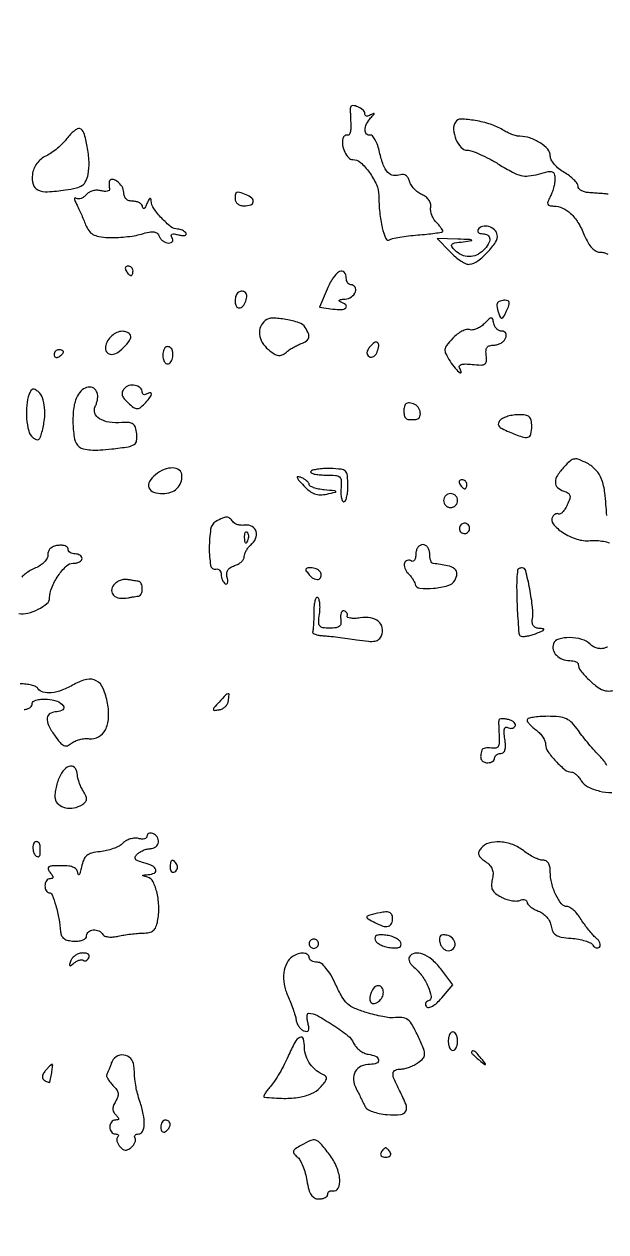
# Model space of a CAD drawing. Extents: x 0 to 5034, y 0 to 2560.
# Drawn here: x 866.5 to 992, y -0.1 to 260.2 of the extents above; entities that cross this region are included whole.
import ezdxf

# ---------------------------------------------------------------- set-up
doc = ezdxf.new("R2010")
doc.units = 0

msp = doc.modelspace()

# ---------------------------------------------------------------- linework, layer by layer
for points in [[(512, 263.248959, 0.000377), (537.766971, 263.219699, 0.000035), (601.115625, 263.199988, 0.000045), (676.65134, 263.188681, 0.000036), (758.5, 263.189695, -0.00005), (959.629134, 263.186606, -0.002021)], [(773.440625, 305.899877, -0.000016), (797.567791, 306.07423, -0.001513)], [(992.5, 223.529475, 0.002632), (991.572497, 223.611453, 0.001411), (990.426562, 223.703403, 0.001405), (989.25688, 223.790634, 0.002198), (988.25, 223.858431, -0.053039), (987.388805, 224.005211, -0.069573), (986.65908, 224.325602, -0.086161), (986.166187, 224.761874, -0.168906), (985.993677, 225.25, 0.159521), (985.795958, 225.843782, 0.038869), (985.109819, 226.633213, 0.035939), (984.140106, 227.459551, 0.029148), (982.993677, 228.20349, -0.043028), (981.839924, 228.998483, -0.046612), (980.872638, 229.960179, -0.051714), (980.211708, 230.943454, -0.122728), (980, 231.792975, 0.186001), (979.460926, 233.191959, 0.066722), (977.801766, 234.595002, 0.061582), (975.606693, 235.643728, 0.080849), (973.417764, 236, -0.065276), (972.693528, 236.094955, -0.024464), (971.716169, 236.407654, -0.023741), (970.672025, 236.856569, -0.026561), (969.714817, 237.387759, 0.062453), (967.131382, 238.588218, 0.036426), (963.806468, 239.392819, 0.031761), (960.726477, 239.705294, 0.269995), (959.547386, 239.076672, 0.159278), (959.14954, 237.434379, 0.079801), (959.657546, 235.335734, 0.083842), (960.758248, 233.595796, 0.212999), (962.093385, 233, -0.088361), (963.119069, 232.817313, -0.016895), (964.879099, 232.101415, -0.017534), (966.900506, 231.112052, -0.015343), (968.941484, 229.940987, 0.014192), (971.846193, 228.265433, 0.063883), (973.672133, 227.563005, 0.087175), (975.329128, 227.453919, 0.040329), (977.456507, 227.86038, -0.012042), (979.547855, 228.383971, -0.125159), (980.426963, 228.359536, -0.265278), (980.863037, 227.91463, -0.064279), (981, 226.853651, -0.041219), (980.925669, 225.953518, -0.023364), (980.695915, 224.883462, -0.023196), (980.36143, 223.819546, -0.035116), (979.964816, 222.934259, 0.026649), (979.484494, 221.908969, 0.189537), (979.479005, 221.370575, 0.255067), (979.833413, 221.067868, 0.047431), (980.714816, 220.968197, -0.101056), (982.6446, 220.538198, -0.084048), (984.39671, 219.369194, -0.067445), (985.964221, 217.430937, -0.03741), (987.345566, 214.715371, 0.029071), (988.166424, 213.032868, 0.064608), (989.017675, 211.892087, 0.088364), (989.934923, 211.231108, 0.11251), (990.948973, 211, -0.066794), (991.732997, 210.894794, -0.083765), (992.397511, 210.586876, -0.099445)], [(992.17928, 154.25, 0.016148), (991.777489, 159.134611, 0.06105), (991.060663, 162.111315, 0.096725), (989.854001, 164.074535, 0.08762), (987.959163, 165.521118, 0.022431), (986.203514, 166.33139, 0.133318), (985.210104, 166.453663, 0.143243), (984.327495, 166.051914, 0.027273), (983.042436, 164.815174, 0.04211), (981.56264, 162.931353, 0.139118), (981.092889, 161.440407, 0.214335), (981.559399, 160.316756, 0.112386), (982.890512, 159.53475, -0.052241), (983.850175, 159.115689, -0.203525), (984.235411, 158.612208, -0.149271), (984.202404, 157.875879, -0.024951), (983.656901, 156.552725, -0.029379), (983.175618, 155.671066, -0.048195), (982.65816, 154.997029, -0.064362), (982.18221, 154.603249, -0.286534), (981.835487, 154.601675, 0.140281), (981.522551, 154.689912, 0.099921), (981.163796, 154.616032, 0.08515), (980.8135, 154.390432, 0.0689), (980.528051, 154.045388, 0.320851), (980.63529, 152.456139, 0.077976), (982.717344, 150.60471, 0.065282), (985.730673, 149.183084, 0.099421), (988.596684, 148.860023, -0.034243), (990.045998, 148.885364, -0.032998), (991.503591, 148.71412, -0.03479), (992.764698, 148.388786, -0.092942)], [(865.381437, 133.159914, 0.109635), (867.28879, 133.218644, 0.055063), (869.556369, 134.070083, 0.056103), (871.430406, 135.301373, 0.22294), (872, 136.515342, -0.101495), (872.451252, 138.715463, -0.047808), (873.848684, 141.272598, -0.04705), (875.590661, 143.384457, -0.199343), (877.073242, 144, 0.049928), (877.810541, 144.073807, 0.069912), (878.434015, 144.29375, 0.090063), (878.853512, 144.618235, 0.185271), (879, 145, 0.148195), (878.884432, 145.381354, 0.098894), (878.559375, 145.70625, 0.082425), (878.073457, 145.925306, 0.064853), (877.5, 146, -0.069588), (876.926707, 146.080177, -0.085587), (876.440625, 146.314181, -0.100052), (876.115627, 146.66169, -0.139009), (876, 147.069551, 0.216651), (875.825887, 147.452517, 0.09928), (875.339062, 147.730911, 0.07086), (874.611565, 147.863348, 0.045), (873.75, 147.819067, 0.060257), (872.830962, 147.57295, 0.093613), (872.141496, 147.13228, 0.110486), (871.734565, 146.531467, 0.113188), (871.62715, 145.81995, -0.138199), (871.476676, 145.074103, -0.070655), (870.921417, 144.287734, -0.059537), (870.047333, 143.557496, -0.046119), (868.949005, 142.978877, 0.033927), (867.833818, 142.425627, 0.033768), (866.801858, 141.725872, 0.035767), (865.988852, 140.991124, 0.099831)], [(992.368285, 125.927482, 0.029062), (991.692984, 125.712428, -0.094638), (990.959354, 125.580677, -0.062883), (990.110047, 125.697436, -0.060438), (989.279574, 126.031982, -0.070546), (988.600367, 126.54249, 0.128975), (986.810292, 127.588596, 0.06567), (984.212239, 127.957843, 0.069713), (981.815507, 127.646513, 0.23837), (980.685134, 126.621855, 0.16024), (980.62357, 125.356876, 0.125975), (981.309196, 124.15879, 0.107465), (982.600506, 123.301127, 0.093312), (984.2, 123, -0.03968), (984.891603, 122.945027, -0.057486), (985.481023, 122.779687, -0.074087), (985.888996, 122.53722, -0.213751), (986.033269, 122.25, 0.156181), (986.548085, 120.857786, 0.033913), (988.282027, 118.927431, 0.03545), (990.308441, 117.219641, 0.110232), (991.937054, 116.512122, 0.190502), (994.58349, 117.010771, 0.186785)], [(866.5, 112.475736, 0.054884), (867.248607, 112.615319, 0.081448), (867.846189, 112.908816, 0.108327), (868.203807, 113.303704, 0.181953), (868.27426, 113.739912, -0.281661), (868.434301, 114.17936, -0.098136), (869.058224, 114.501646, -0.057701), (870.108679, 114.677508, -0.025409), (871.519776, 114.677221, -0.072855), (873.610246, 114.261154, -0.145497), (874.959446, 113.275609, -0.419527), (874.835517, 112.417953, -0.159544), (873.559017, 112, 0.131532), (872.145096, 111.6215, 0.240512), (871.511061, 110.644434, 0.138985), (871.786968, 109.062226, 0.042508), (873.034368, 106.951734, 0.017623), (874.268285, 105.342065, 0.110141), (875.081642, 104.708026, 0.202503), (875.836417, 104.675449, 0.084263), (876.736628, 105.196384, -0.069543), (877.493809, 105.664648, -0.041276), (878.498622, 106.011626, -0.040482), (879.579563, 106.196143, -0.054667), (880.570357, 106.175258, 0.1625), (882.563293, 106.56243, 0.146092), (884.026901, 108.082127, 0.1058), (884.717053, 110.618678, 0.060143), (884.508633, 113.805676, 0.052256), (883.548853, 117.023574, 0.167478), (882.083677, 118.673517, 0.18921), (880.042001, 118.958668, 0.069241), (877.279055, 117.875902, -0.035941), (874.669624, 116.647734, -0.06407), (872.368277, 116.084336, -0.089889), (870.587317, 116.204145, -0.195109), (869.5, 117, 0.154739), (869.050794, 117.386245, 0.037412), (868.111475, 117.70625, 0.034862), (866.927023, 117.926511, 0.028549), (865.640983, 118, -0.030315)], [(992.213907, 100.405689, 0.04329), (991.563476, 101.410031, 0.031053), (990.677918, 102.412991, -0.014102), (989.589383, 103.564725, -0.007719), (988.317952, 105.033352, -0.007688), (987.071705, 106.565868, -0.012148), (986.055987, 107.921373, 0.035426), (984.698566, 109.567405, 0.094104), (983.46563, 110.452679, 0.084278), (981.912153, 110.877443, 0.024692), (979.431906, 111, 0.016537), (977.732971, 110.943795, 0.026983), (976.301872, 110.771098, 0.02553), (975.230612, 110.525805, 0.335459), (975, 110.220759, 0.154133), (975.123457, 109.829785, 0.030366), (975.5875, 109.246974, 0.029587), (976.234302, 108.609039, 0.023709), (977, 108, -0.047475), (977.765157, 107.329715, -0.043924), (978.4125, 106.51048, -0.046841), (978.856634, 105.672411, -0.098745), (979, 104.953555, 0.154325), (979.476703, 103.445861, 0.035016), (981.18943, 101.338557, 0.034436), (983.167036, 99.498161, 0.171819), (984.573904, 99, -0.140247), (985.017093, 98.873194, -0.042002), (985.585541, 98.448803, -0.038463), (986.172632, 97.841704, -0.03339), (986.690748, 97.123583, 0.138247), (988.125534, 95.819281, 0.055827), (990.632129, 94.900023, 0.055881), (993.269027, 94.559785, 0.143536)]]:
    msp.add_lwpolyline(points, format="xyb")
for points in [[(936.894037, 242.218615, 0.03697), (936.862682, 241.786849, 0.005233), (936.873269, 240.895634, 0.00594), (936.909427, 239.839506, 0.005026), (936.972135, 238.723968, -0.027667), (936.983512, 237.678857, -0.051971), (936.858873, 236.844479, -0.082621), (936.630406, 236.32873, -0.339923), (936.328097, 236.223968, 0.119911), (935.993994, 236.251785, 0.110678), (935.673329, 236.125165, 0.101056), (935.415641, 235.860921, 0.084631), (935.261959, 235.5, 0.099321), (935.211682, 234.092245, 0.069839), (935.684038, 232.574632, 0.076853), (936.481775, 231.394965, 0.208649), (937.387052, 231, -0.186358), (939.0647, 230.352216, -0.05168), (940.981539, 228.212665, -0.05153), (942.507518, 225.573949, -0.104713), (943.011006, 223.242394, 0.024401), (943.205981, 219.553491, 0.033273), (943.763033, 216.271323, 0.038052), (944.512061, 213.938681, 0.463956), (945.296109, 213.683005, -0.085198), (945.97291, 213.956149, -0.010862), (947.519824, 214.256668, -0.012463), (949.387947, 214.529905, -0.010079), (951.404559, 214.732552, 0.005243), (953.369143, 214.9108, 0.007922), (955.075055, 215.110986, 0.00374), (956.512406, 215.313743, 0.16081), (956.783689, 215.450355, 0.325059), (956.816879, 215.660254, 0.030245), (956.534717, 216.139391, 0.02982), (956.088147, 216.724015, 0.018368), (955.498629, 217.358513, -0.057193), (954.909926, 218.099854, -0.047116), (954.458853, 219.004109, -0.048997), (954.202895, 219.926671, -0.085376), (954.20101, 220.718496, 0.108694), (954.163286, 221.494436, 0.085147), (953.807165, 222.260802, 0.075857), (953.168414, 222.937838, 0.061569), (952.311551, 223.451561, -0.056673), (951.437077, 223.964309, -0.044387), (950.618528, 224.700186, -0.045689), (949.972859, 225.534697, -0.07801), (949.621207, 226.340506, 0.066231), (949.320873, 227.075224, 0.105948), (948.869877, 227.577735, 0.127173), (948.31657, 227.795708, 0.122786), (947.718971, 227.722401, -0.131681), (946.200357, 227.563046, -0.166295), (944.959624, 228.219872, -0.102387), (943.971814, 229.830018, -0.032754), (943.189833, 232.541961, 0.027765), (942.773904, 234.040369, 0.043555), (942.237264, 235.263889, 0.053912), (941.668126, 236.081485, 0.273219), (941.162235, 236.25, -0.258238), (940.371666, 236.488983, -0.20155), (940.038258, 237.338409, -0.109054), (940.362727, 238.658662, -0.072611), (941.25, 239.946704, 0.004358), (941.924927, 240.686678, 0.184745), (942, 240.882924, 0.561535), (941.904697, 240.941025, 0.009535), (941.25, 240.587687, -0.058188), (940.771098, 240.386496, -0.119573), (940.367188, 240.36893, -0.181074), (940.103527, 240.531606, -0.16644), (940, 240.833994, 0.219835), (939.63123, 241.632203, 0.07159), (938.505226, 242.341746, 0.09036), (937.382123, 242.61554, 0.388808)], [(875.741345, 235.516504, -0.037594), (874.87455, 234.496628, -0.023168), (873.716093, 233.428441, -0.02318), (872.465462, 232.473354, -0.038033), (871.31647, 231.800418, 0.055045), (870.151003, 231.063594, 0.064381), (869.242033, 230.123306, 0.06586), (868.61733, 229.002146, 0.061795), (868.288589, 227.732635, 0.102017), (868.440886, 225.660895, 0.218204), (869.45943, 224.467186, 0.121508), (871.577983, 224.053352, 0.024987), (875.396051, 224.432141, 0.02018), (877.79014, 224.890596, 0.092904), (879.077058, 225.457341, 0.133475), (879.829413, 226.34101, 0.060715), (880.308684, 227.793843, 0.060505), (880.517908, 230.523382, 0.034966), (880.14193, 233.799449, 0.030131), (879.414985, 236.714225, 0.24897), (878.474296, 237.641321, 0.194923), (877.982539, 237.594505, 0.045262), (877.269595, 237.137132, 0.040161), (876.48609, 236.420086, 0.030033)], [(884.881579, 226.218615, 0.031488), (884.847535, 225.880563, 0.016022), (884.845241, 225.453249, 0.015852), (884.8711, 225.010771, 0.022839), (884.924169, 224.622231, -0.269929), (884.819819, 224.332664, -0.1278), (884.448672, 224.156389, -0.07374), (883.837129, 224.130706, -0.037652), (883.079357, 224.268997, 0.071186), (882.226682, 224.366319, 0.05955), (881.324911, 224.232383, 0.061572), (880.512221, 223.898898, 0.091678), (879.923461, 223.407776, -0.059272), (879.412134, 222.92211, -0.070672), (878.829069, 222.603466, -0.083128), (878.266556, 222.493436, -0.146246), (877.812869, 222.615654, 0.135801), (877.498662, 222.707239, 0.419554), (877.357517, 222.56738, 0.101698), (877.450078, 222.12712, 0.017593), (877.818574, 221.354643, -0.010424), (878.259449, 220.463539, -0.004921), (878.792966, 219.296388, -0.004874), (879.327737, 218.06316, -0.006856), (879.778827, 216.952209, 0.059495), (880.469349, 215.660225, 0.111394), (881.340743, 214.865787, 0.088105), (882.613682, 214.413202, 0.027476), (884.636429, 214.187932, 0.024086), (886.356268, 214.174497, 0.015743), (888.335157, 214.316893, 0.015844), (890.259659, 214.578297, 0.029026), (891.802404, 214.930947, -0.019091), (893.506486, 215.356253, -0.083111), (894.542445, 215.398301, -0.151196), (895.208049, 215.096746, -0.120295), (895.659393, 214.445224, 0.079843), (895.979955, 213.892748, 0.065473), (896.477602, 213.424534, 0.066614), (897.069465, 213.107971, 0.089768), (897.666006, 213, 0.07797), (898.191972, 213.08252, 0.174952), (898.50738, 213.326124, 0.189742), (898.579728, 213.698841, 0.092833), (898.402645, 214.157524, -0.103561), (898.232161, 214.628675, -0.34291), (898.385523, 214.896596, -0.139079), (898.88764, 214.954002, -0.023311), (899.845008, 214.750782, 0.031261), (900.636899, 214.595795, 0.085703), (901.204304, 214.618626, 0.221554), (901.45187, 214.805762, 0.266299), (901.442363, 215.093259, 0.086006), (901.134755, 215.440349, 0.053394), (900.674499, 215.733645, 0.051654), (900.141382, 215.932762, 0.063645), (899.615297, 216, -0.170024), (898.174403, 216.50456, -0.03601), (896.189385, 218.337707, -0.03695), (894.4732, 220.463011, -0.140032), (893.929715, 222.064451, 0.07962), (893.837801, 222.500327, 0.46764), (893.64494, 222.566217, 0.136549), (893.365781, 222.268796, 0.019117), (893, 221.5, -0.022562), (892.662813, 220.803702, -0.099298), (892.372382, 220.454688, -0.410092), (892.178769, 220.474023, -0.160542), (892.070285, 220.75, 0.152978), (891.890841, 221.227064, 0.091309), (891.433146, 221.632812, 0.075778), (890.770013, 221.906893, 0.060238), (890, 222, -0.071879), (889.14451, 222.123622, -0.118272), (888.514129, 222.486626, -0.122815), (888.132149, 223.084583, -0.081193), (888, 223.893011, 0.146187), (887.622048, 225.158084, 0.087567), (886.538091, 226.309283, 0.148819), (885.470177, 226.69344, 0.381354)], [(912, 222.5, 0.130775), (912.153209, 221.924246, 0.10214), (912.583333, 221.4375, 0.08892), (913.230589, 221.111864, 0.072314), (914, 221, 0.07973), (915.375605, 221.220756, 0.276633), (915.941099, 221.874973, 0.272501), (915.634558, 222.691681, 0.07847), (914.418213, 223.393011, 0.013436), (912.951151, 223.9112, 0.168163), (912.370956, 223.899279, 0.274596), (912.075161, 223.534289, 0.036287)], [(964.444954, 215.910933, 0.158234), (964.360563, 215.565646, 0.191241), (964.505305, 215.267587, 0.126796), (964.88443, 215.066068, 0.059147), (965.440983, 215, -0.142445), (966.49784, 214.692676, -0.246921), (966.941474, 213.919049, -0.150174), (966.630791, 212.758695, -0.056476), (965.571429, 211.428571, -0.088747), (964.115223, 210.414337, -0.108563), (962.497919, 210.06106, -0.108408), (960.879716, 210.418157, -0.088286), (959.421061, 211.436081, -0.047668), (958.759719, 212.237163, -0.35802), (958.802063, 212.692472, -0.156391), (959.400003, 213.003912, -0.011642), (961.24249, 213.276044, 0.003939), (963.031387, 213.512163, 0.743198), (963.050224, 213.633982, 0.101295), (962.625616, 213.739714, 0.001523), (960.062909, 213.839963), (955.625818, 214), (958.402613, 211.10165, 0.026301), (959.567601, 210.007125, 0.031879), (960.771682, 209.114565, 0.033486), (961.854101, 208.51306, 0.147555), (962.568197, 208.40713, 0.124691), (964.367987, 209.155013, 0.04281), (966.49161, 211.045934, 0.041488), (968.215933, 213.201069, 0.186519), (968.566626, 214.74701, 0.17366), (967.987139, 215.834436, 0.116033), (966.74134, 216.525175, 0.122847), (965.373173, 216.567267, 0.203623)], [(888.5, 207, 0.029505), (888.768994, 206.617226, 0.035638), (889.066025, 206.29375, 0.038439), (889.34829, 206.065539, 0.151918), (889.559017, 206, 0.210953), (889.727648, 206.07446, 0.081139), (889.870461, 206.29375, 0.061769), (889.967655, 206.617151, 0.042167), (890, 207, 0.105053), (889.918938, 207.381556, 0.099167), (889.688914, 207.70625, 0.09642), (889.345238, 207.923877, 0.093332), (888.940983, 208, 0.108972), (888.586039, 207.921712, 0.182303), (888.3746, 207.70625, 0.161196), (888.343488, 207.3821, 0.082592)], [(931.865494, 203.086378), (930.230988, 199.193097), (933.115494, 198.769741, 0.039942), (934.944777, 198.649041, 0.189903), (935.896764, 199.039571, 0.44584), (935.876519, 199.6602, 0.079135), (934.75, 200.337719, -0.134342), (934.492009, 200.534095, -0.451325), (934.528125, 200.717133, -0.102704), (934.953487, 200.859693, -0.020908), (935.75, 200.921053, 0.145659), (937.094705, 201.373186, 0.143856), (937.981193, 202.488907, 0.243547), (937.886356, 203.515282, 0.255573), (937, 204, -0.148195), (936.618646, 204.115568, -0.098894), (936.29375, 204.440625, -0.082425), (936.074694, 204.926543, -0.064853), (936, 205.5, 0.193473), (935.522436, 206.687988, 0.346651), (934.538575, 206.825604, 0.117162), (933.136593, 205.488639, 0.044627)], [(912.63948, 202.306147, 0.129546), (912.135277, 201.441138, 0.086873), (912.024079, 200.295693, 0.106073), (912.304248, 199.34955, 0.274485), (912.893011, 199, 0.223243), (913.709738, 199.383783, 0.089221), (914.332782, 200.48658, 0.092338), (914.520017, 201.707762, 0.251406), (914.095806, 202.440788, 0.085976), (913.735573, 202.585524, 0.075821), (913.331062, 202.609483, 0.077371), (912.945359, 202.512383, 0.096382)], [(968.581143, 200.083333, 0.130374), (968.49328, 199.748581, 0.031311), (968.531015, 199.170695, 0.03006), (968.660277, 198.490912, 0.025856), (968.875132, 197.795629, 0.031234), (969.260731, 196.917719, 0.37203), (969.579154, 196.789738, 0.190868), (969.935951, 197.094784, 0.011536), (970.577261, 198.378962, 0.019584), (971.075299, 199.553891, 0.123008), (971.150754, 200.195984, 0.264729), (970.890967, 200.541005, 0.10231), (970.283272, 200.666667, 0.039178), (969.73414, 200.623573, 0.04341), (969.217631, 200.495313, 0.04803), (968.803943, 200.307511, 0.133966)], [(918.5, 196.286258, 0.130293), (917.502475, 194.961378, 0.124909), (917.271404, 193.294053, 0.110107), (917.868592, 191.551418, 0.084834), (919.195666, 190.034497, 0.025528), (920.465182, 189.105478, 0.10606), (921.345286, 188.764756, 0.148304), (922.124729, 188.871755, 0.067807), (923, 189.428208, -0.026951), (923.701385, 189.958984, -0.01689), (924.573438, 190.505892, -0.016944), (925.471256, 190.987645, -0.029458), (926.25, 191.316616, 0.060537), (927.391855, 191.884804, 0.185398), (927.886636, 192.575654, 0.162365), (927.825492, 193.486258, 0.044137), (927.153772, 194.785432, 0.172669), (925.837263, 195.814438, 0.037453), (922.995227, 196.529825, 0.03742), (920.07934, 196.813312, 0.173824)], [(965.724301, 195.581465, -0.049282), (964.943609, 194.941164, -0.052483), (964.068409, 194.48155, -0.058588), (963.233464, 194.257956, -0.128455), (962.580754, 194.330638, 0.159001), (961.898366, 194.365501, 0.053118), (960.954999, 193.999112, 0.046524), (959.927405, 193.341079, 0.038533), (958.967076, 192.464954, 0.019988), (957.651949, 190.947888, 0.140005), (957.277969, 190.053493, 0.151126), (957.448036, 189.130123, 0.024485), (958.383676, 187.537189, 0.027004), (959.51674, 185.996263, 0.067602), (960.538239, 185.048892, 0.678163), (960.791491, 185.214479, 0.088596), (960.446101, 186.087211, -0.258894), (960.425839, 186.518832, -0.212941), (960.786223, 186.817136, -0.074192), (961.678203, 186.928037, -0.018883), (963.137084, 186.837211, 0.016932), (965.07103, 186.709232, 0.149179), (965.88875, 186.930231, 0.242127), (966.235192, 187.514053, 0.049693), (966.187142, 188.75, -0.04643), (966.138197, 189.828063, -0.146868), (966.376032, 190.502394, -0.169593), (966.919009, 190.877128, -0.067124), (967.830153, 191, 0.070498), (968.620884, 191.112047, 0.063432), (969.380569, 191.440625, 0.066817), (969.995831, 191.926419, 0.100992), (970.361626, 192.5, 0.074149), (970.495818, 193.104684, 0.143593), (970.391125, 193.584372, 0.164451), (970.059509, 193.890033, 0.105061), (969.541939, 194, -0.112438), (968.984586, 194.12694, -0.081618), (968.461539, 194.493087, -0.075962), (968.051734, 195.037171, -0.076053), (967.823324, 195.678593, 0.031881), (967.580575, 196.613557, 0.336745), (967.275682, 196.823669, 0.17624), (966.821581, 196.634276, 0.010343)], [(885.2, 192.8, 0.081374), (884.316832, 191.570747, 0.12534), (884.043719, 190.29711, 0.187543), (884.442515, 189.376843, 0.200394), (885.345012, 189, 0.154607), (886.723534, 189.436697, 0.053235), (888.314641, 190.832039, 0.056157), (889.46032, 192.395833, 0.338478), (889.335515, 193.331152, 0.123137), (888.456672, 193.858383, 0.10616), (887.381184, 193.94871, 0.092921), (886.244611, 193.580812, 0.071884)], [(873, 188.940983, 0.108972), (873.078288, 188.586039, 0.182303), (873.29375, 188.3746, 0.161196), (873.6179, 188.343488, 0.082592), (874, 188.5, 0.029505), (874.382774, 188.768994, 0.035638), (874.70625, 189.066025, 0.038439), (874.934461, 189.34829, 0.151918), (875, 189.559017, 0.210953), (874.92554, 189.727648, 0.081139), (874.70625, 189.870461, 0.061769), (874.382849, 189.967655, 0.042167), (874, 190, 0.105053), (873.618444, 189.918938, 0.099167), (873.29375, 189.688914, 0.09642), (873.076123, 189.345238, 0.093332)], [(896.754232, 190.266312, 0.084697), (896.436116, 189.221291, 0.082939), (896.479003, 188.121909, 0.104464), (896.84371, 187.288862, 0.234312), (897.437328, 186.972506, 0.26629), (898.162879, 187.360605, 0.1021), (898.575922, 188.472687, 0.093314), (898.533019, 189.735512, 0.201974), (897.980032, 190.512341, 0.086456), (897.629461, 190.652808, 0.102024), (897.272696, 190.654687, 0.11056), (896.965717, 190.518222, 0.11748)], [(941.093942, 190.613194, 0.042311), (940.617675, 189.929072, 0.115204), (940.447636, 189.367844, 0.161769), (940.568255, 188.906961, 0.11057), (940.958505, 188.525646, 0.14583), (941.408901, 188.403921, 0.123842), (941.885127, 188.536794, 0.101013), (942.315928, 188.914532, 0.070914), (942.630601, 189.479746, 0.051311), (943.000492, 190.848815, 0.281237), (942.723725, 191.527978, 0.330472), (942.055158, 191.526089, 0.059295)], [(888.076644, 181.592351, 0.096622), (887.691456, 180.8874, 0.148255), (887.68243, 180.196694, 0.104774), (888.082904, 179.446038, 0.034103), (888.959668, 178.5365, 0.022864), (890.131613, 177.56956, 0.146119), (890.846085, 177.305563, 0.176995), (891.515522, 177.502859, 0.037125), (892.456137, 178.31328, 0.030116), (893.507398, 179.499426, 0.105692), (893.952875, 180.411439, 0.498368), (893.707466, 180.714347, 0.130425), (893, 180.5, -0.072176), (892.617398, 180.333949, -0.147995), (892.29375, 180.343172, -0.188867), (892.080068, 180.521582, -0.126107), (892, 180.833994, 0.214871), (891.574073, 181.779357, 0.134107), (890.465519, 182.325227, 0.117409), (889.112868, 182.267284, 0.151522)], [(867.616783, 180.443736, 0.069819), (867.065118, 178.055339, 0.042243), (867.055959, 175.147671, 0.041654), (867.495714, 172.499268, 0.158884), (868.377857, 171.101369, 0.059955), (869.097699, 170.636965, 0.247232), (869.599132, 170.652791, 0.171428), (869.994602, 171.108316, 0.02841), (870.364203, 172.228925, 0.037436), (870.886198, 174.988571, 0.049556), (870.919618, 177.544059, 0.058466), (870.49307, 179.618942, 0.140545), (869.616783, 180.903079, 0.04392), (868.899528, 181.398999, 0.187894), (868.394324, 181.473133, 0.197978), (867.988861, 181.185711, 0.049248)], [(878.035184, 180.065741, 0.089988), (877.218084, 177.531534, 0.040984), (877.041798, 174.04294, 0.039279), (877.405227, 170.750848, 0.17413), (878.379985, 169.099604, 0.118117), (879.316779, 168.638291, 0.038689), (880.849665, 168.414301, 0.030673), (882.881638, 168.401236, 0.015525), (885.432526, 168.621016, 0.008545), (888.946651, 169.095047, 0.099369), (890.243533, 169.567362, 0.222564), (890.778299, 170.373954, 0.065854), (890.802541, 171.893857, 0.043305), (890.521116, 173.267163, 0.160994), (890.023379, 173.982462, 0.146207), (889.16522, 174.298888, 0.033675), (887.605796, 174.291992, -0.052684), (884.837023, 174.384847, -0.102283), (882.761617, 175.125191, -0.169845), (881.762596, 176.341048, -0.209476), (881.85216, 177.791987, 0.044546), (882.15491, 178.537831, 0.038121), (882.340294, 179.365459, 0.039867), (882.39084, 180.148517, 0.082449), (882.281539, 180.75, 0.169485), (881.513185, 181.700033, 0.180606), (880.34299, 181.934313, 0.138198), (879.05619, 181.337258, 0.092846)], [(948.717159, 178.206326, 0.086915), (948.436378, 177.241242, 0.06871), (948.466292, 176.15273, 0.082311), (948.75971, 175.2931, 0.276116), (949.25, 175), (950.073438, 175), (951, 175, 0.262818), (951.759127, 175.428632, 0.172067), (951.965836, 176.438119, 0.123597), (951.488236, 177.617515, 0.14441), (950.532025, 178.349337, 0.047559), (949.944687, 178.512748, 0.063824), (949.393368, 178.539695, 0.079797), (948.959212, 178.434419, 0.181228)], [(969.206814, 174.806814, 0.120598), (968.814481, 174.160191, 0.244436), (968.914825, 173.58982, 0.11074), (969.597401, 173.018851, 0.0195), (971.121624, 172.306814, 0.014204), (973.941253, 171.214413, 0.146304), (975.174344, 171.15188, 0.2846), (975.81063, 171.799748, 0.055517), (976, 173.5, 0.046678), (975.877929, 174.804741, 0.165323), (975.47, 175.526786, 0.148134), (974.674515, 175.896172, 0.035164), (973.2, 176, 0.037906), (972.04048, 175.911969, 0.034716), (970.872002, 175.649502, 0.036528), (969.86141, 175.265203, 0.08747)], [(894.84217, 163.073281, 0.085929), (893.558341, 161.605665, 0.234238), (893.441604, 160.268546, 0.223416), (894.443313, 159.320111, 0.079787), (896.436572, 159, 0.08371), (898.124014, 159.284506, 0.106381), (899.470624, 160.102777, 0.112451), (900.311354, 161.36158, 0.102489), (900.561352, 162.904671, 0.223113), (899.969976, 164.03319, 0.156152), (898.594715, 164.518548, 0.104689), (896.707525, 164.176802, 0.073355)], [(928.344719, 163.75, 0.438572), (928.42555, 163.462183, 0.059616), (929.0855, 163.220313, 0.038558), (930.154175, 163.053187, 0.019515), (931.51635, 163, -0.017153), (933.684678, 162.925592, -0.156086), (934.552574, 162.580677, -0.214199), (934.91489, 161.850901, -0.035844), (934.862275, 160.25, 0.030719), (934.816075, 159.178576, 0.044099), (934.916981, 158.234375, 0.052436), (935.133996, 157.531286, 0.226185), (935.453576, 157.25, 0.358794), (935.792623, 157.39821, 0.054117), (936.074905, 158.144561, 0.040537), (936.270205, 159.26596, 0.022854), (936.333333, 160.646377, 0.020902), (936.238945, 162.903287, 0.177717), (935.818238, 163.807798, 0.171514), (934.904521, 164.24238, 0.019177), (932.570402, 164.396377, 0.018864), (931.095419, 164.381343, 0.025974), (929.776899, 164.249248, 0.024668), (928.73454, 164.036743, 0.194272)], [(926.81086, 160.70133, 0.036921), (928.047888, 159.56545, 0.080135), (929.171204, 158.938497, 0.08853), (930.360261, 158.731284, 0.053282), (931.787334, 158.889663, 0.002115), (933.66827, 159.312694, 0.506432), (933.728302, 159.451659, 0.238857), (933.534116, 159.5767, 0.001293), (931.25, 159.807212, -0.02382), (930.00473, 159.989848, -0.036669), (928.954687, 160.276573, -0.041259), (928.201318, 160.615122, -0.27299), (928, 160.95637, 0.161339), (927.879024, 161.321523, 0.054611), (927.492848, 161.736924, 0.047543), (926.93422, 162.133809, 0.039092), (926.273526, 162.448532, 0.053), (925.564639, 162.637496, 0.554041), (925.40365, 162.451526, 0.106338), (925.699381, 161.923126, 0.008018)], [(960.5, 161, 0.029505), (960.768994, 160.617226, 0.035638), (961.066025, 160.29375, 0.038439), (961.34829, 160.065539, 0.151918), (961.559017, 160, 0.210953), (961.727648, 160.07446, 0.081139), (961.870461, 160.29375, 0.061769), (961.967655, 160.617151, 0.042167), (962, 161, 0.105053), (961.918938, 161.381556, 0.099167), (961.688914, 161.70625, 0.09642), (961.345238, 161.923877, 0.093332), (960.940983, 162, 0.108972), (960.586039, 161.921712, 0.182303), (960.3746, 161.70625, 0.161196), (960.343488, 161.3821, 0.082592)], [(957, 157.5, 0.099038), (957.114514, 156.927543, 0.097945), (957.440625, 156.440625, 0.097945), (957.927543, 156.114514, 0.099038), (958.5, 156, 0.099038), (959.072457, 156.114514, 0.097945), (959.559375, 156.440625, 0.097945), (959.885486, 156.927543, 0.099038), (960, 157.5, 0.099038), (959.885486, 158.072457, 0.097945), (959.559375, 158.559375, 0.097945), (959.072457, 158.885486, 0.099038), (958.5, 159, 0.099038), (957.927543, 158.885486, 0.097945), (957.440625, 158.559375, 0.097945), (957.114514, 158.072457, 0.099038)], [(907.886379, 152.996223, 0.226667), (906.746697, 151.316487, 0.037218), (906.440624, 147.293765, 0.039988), (906.736991, 143.521089, 0.431756), (907.870619, 142.75, -0.130536), (908.300637, 142.732033, -0.128343), (908.668244, 142.503274, -0.110654), (908.914752, 142.090582, -0.079676), (909, 141.559017, 0.056553), (909.06726, 140.966253, 0.049897), (909.266355, 140.376706, 0.052741), (909.559445, 139.877374, 0.095554), (909.906741, 139.557637, 0.217911), (910.201977, 139.520701, 0.24767), (910.400792, 139.721444, 0.10245), (910.445045, 140.207385, 0.035617), (910.31532, 140.902216, -0.075388), (910.220971, 141.795011, -0.128187), (910.441634, 142.507882, -0.118578), (910.999129, 143.058918, -0.059115), (911.908579, 143.470984, 0.053258), (912.708469, 143.822209, 0.059157), (913.385645, 144.324648, 0.067429), (913.846223, 144.894635, 0.137093), (914, 145.444943, -0.085598), (914.101103, 146.031185, -0.043668), (914.412749, 146.7128, -0.041692), (914.867469, 147.37824, -0.048859), (915.405104, 147.921243, 0.121353), (916.431625, 149.309952, 0.167001), (916.530231, 150.846781, 0.200241), (915.685064, 151.930995, 0.165788), (914.234727, 152.20215, -0.050281), (913.399656, 152.165982, -0.053366), (912.59135, 152.299599, -0.05957), (911.927005, 152.572258, -0.127883), (911.529573, 152.95215, 0.084741), (910.903419, 153.662259, 0.168305), (910.20601, 153.913346, 0.109828), (909.287998, 153.720861, 0.025854)], [(960.552786, 152.08541, 0.099038), (960.401684, 151.679226, 0.097945), (960.417584, 151.244476, 0.097945), (960.597789, 150.848514, 0.099038), (960.91459, 150.552786, 0.099038), (961.320774, 150.401684, 0.097945), (961.755524, 150.417584, 0.097945), (962.151486, 150.597789, 0.099038), (962.447214, 150.91459, 0.099038), (962.598316, 151.320774, 0.097945), (962.582416, 151.755524, 0.097945), (962.402211, 152.151486, 0.099038), (962.08541, 152.447214, 0.099038), (961.679226, 152.598316, 0.097945), (961.244476, 152.582416, 0.097945), (960.848514, 152.402211, 0.099038)], [(914.683114, 148.8125, -0.054073), (914.461564, 148.395823, -0.470617), (914.279315, 148.37858, -0.168741), (914.137993, 148.670344, -0.018894), (914.078947, 149.416667, -0.028489), (914.089945, 150.112848, -0.077125), (914.200665, 150.592839, -0.208169), (914.385309, 150.77538, -0.296942), (914.604167, 150.729167, -0.126455), (914.797407, 150.402231, -0.060344), (914.876576, 149.916927, -0.05415), (914.839148, 149.359369, -0.051402)], [(951, 145.940983, -0.044221), (950.933629, 145.192004, -0.096188), (950.726548, 144.655805, -0.17435), (950.4209, 144.416021, -0.221933), (950.069098, 144.457295, 0.20046), (949.161968, 144.601732, 0.269363), (948.573691, 144.03809, 0.160245), (948.615458, 142.917176, 0.108008), (949.312237, 141.83062, -0.026832), (949.83571, 141.247731, -0.024803), (950.308587, 140.59712, -0.025622), (950.670861, 139.975499, -0.071645), (950.835535, 139.5, 0.333693), (951.832087, 138.596793, 0.045816), (954.816454, 138.59504, 0.045484), (957.904522, 139.162989, 0.185913), (959.406021, 140.2819, 0.124451), (959.866972, 141.695941, 0.248573), (959.40082, 142.740401, 0.117499), (957.825558, 143.462506, 0.023562), (954.75, 143.923489, -0.220218), (954.462053, 144.094211, -0.063962), (954.220312, 144.565025, -0.051182), (954.054885, 145.228568, -0.035529), (954, 146, 0.072314), (953.888136, 146.769411, 0.08892), (953.5625, 147.416667, 0.10214), (953.075754, 147.846791, 0.130775), (952.5, 148, 0.131786), (951.917854, 147.84385, 0.104647), (951.432126, 147.406831, 0.089375), (951.110104, 146.742443, 0.068368)], [(927.990862, 141.51101, 0.05173), (928.530512, 140.98278, 0.065296), (929.128869, 140.62335, 0.079103), (929.692105, 140.477944, 0.16352), (930.129619, 140.580109, 0.213376), (930.597001, 141.26803, 0.207611), (930.402845, 142.085894, 0.13552), (929.53132, 142.760771, 0.097687), (928.318538, 143, 0.038489), (927.547214, 142.940537, 0.309419), (927.301216, 142.709506, 0.209835), (927.380863, 142.310561, 0.020503)], [(972.944444, 142.5, 0.028691), (972.746676, 138.792428, 0.012663), (972.890995, 133.884938, 0.004813), (973.211047, 128.918086, 0.302521), (973.724571, 128.258476, 0.10325), (974.244533, 128.1979, 0.025285), (975.10245, 128.319105, 0.024826), (976.091924, 128.561825, 0.022533), (977.085682, 128.908053, 0.008067), (978.296756, 129.415016, 0.15858), (978.594686, 129.680096, 0.534042), (978.504552, 129.865794, 0.025742), (977.687142, 129.936614, -0.079304), (976.946035, 130.081625, -0.128084), (976.420854, 130.445789, -0.130527), (976.146204, 131.014153, -0.084017), (976.12934, 131.75, 0.063678), (976.177221, 134.478855, 0.020672), (975.569174, 138.475625, 0.01217), (974.705663, 142.398731, 0.345265), (973.938727, 143, 0.050822), (973.575484, 142.962983, 0.065803), (973.259432, 142.853125, 0.080813), (973.035938, 142.691122, 0.169507)], [(885.85799, 139.328889, 0.158932), (885.381928, 138.128264, 0.22544), (885.802676, 137.078503, 0.155349), (887.091388, 136.475111, 0.080769), (888.88402, 136.531643, -0.003671), (889.557714, 136.657976, -0.003475), (890.245618, 136.776823, -0.003452), (890.855882, 136.873569, -0.012164), (891.25, 136.923489, 0.179364), (891.536811, 137.064382, 0.078959), (891.779688, 137.41815, 0.063463), (891.944613, 137.920381, 0.04767), (892, 138.5, 0.04767), (891.944613, 139.079619, 0.063463), (891.779688, 139.58185, 0.078959), (891.536811, 139.935618, 0.179364), (891.25, 140.076511, -0.012191), (890.851167, 140.12705, -0.003256), (890.219083, 140.227072, -0.003299), (889.501964, 140.350207, -0.0034), (888.793688, 140.481615, 0.084466), (888.049922, 140.497768, 0.056897), (887.227473, 140.278546, 0.05567), (886.454934, 139.871049, 0.070481)], [(929, 133.559017, -0.00645), (928.981711, 132.14131, -0.008038), (928.926563, 130.825149, -0.006694), (928.847972, 129.725394, -0.059325), (928.75, 129.25, 0.314921), (928.837889, 128.95378, 0.075559), (929.307812, 128.68387, 0.051309), (930.059448, 128.477467, 0.02898), (931, 128.375941, -0.012985), (932.27847, 128.279166, -0.004246), (934.157553, 128.071608, -0.004227), (936.240982, 127.805672, -0.004761), (938.238477, 127.514125, 0.0129), (940.777581, 127.18564, 0.066789), (942.188944, 127.228735, 0.134122), (943.043842, 127.621387, 0.127478), (943.600353, 128.400919, 0.140958), (943.746726, 130.092073, 0.17363), (942.940924, 131.443806, 0.134749), (941.251621, 132.201275, 0.07498), (938.979201, 132.210255, -0.02515), (937.826107, 132.09987, -0.048995), (936.904075, 132.148566, -0.080673), (936.331998, 132.332874, -0.37067), (936.210221, 132.630662, 0.113794), (936.243357, 132.977904, 0.113696), (936.121127, 133.304719, 0.106691), (935.859641, 133.560262, 0.090132), (935.5, 133.704552, 0.218409), (935.146142, 133.622335, 0.135389), (934.885652, 133.274867, 0.086253), (934.765547, 132.688625, 0.047214), (934.812858, 131.954552, -0.070315), (934.830517, 130.990837, -0.191735), (934.508846, 130.403351, -0.14084), (933.785104, 130.087814, -0.032835), (932.449359, 130, -0.033433), (930.937065, 130.101233, -0.203997), (930.278413, 130.492611, -0.1732), (930.043423, 131.282457, -0.02298), (930.21977, 133.044028, 0.027275), (930.329802, 134.247279, 0.036223), (930.290527, 135.345151, 0.039397), (930.127007, 136.209719, 0.190128), (929.833269, 136.603045, 0.409969), (929.515041, 136.530355, 0.075366), (929.244773, 135.921295, 0.044643), (929.059037, 134.888688, 0.022189)], [(908.568603, 114.075805, 0.005286), (907.46245, 112.827239, 0.18237), (907.328564, 112.464567, 0.435285), (907.519364, 112.289449, 0.016801), (908.580487, 112.408934, 0.084275), (909.268867, 112.632391, 0.071263), (909.890588, 113.080312, 0.072374), (910.353247, 113.67682, 0.09263), (910.578388, 114.333129, 0.019066), (910.721463, 115.657664, 0.473108), (910.487066, 115.878874, 0.172957), (910.017329, 115.640342, 0.00571)], [(968.894037, 110.15638, 0.041024), (968.862425, 109.752187, 0.005), (968.874839, 108.862382, 0.005902), (968.912712, 107.803531, 0.004836), (968.97748, 106.673005, -0.026621), (968.997113, 105.236886, -0.135611), (968.756298, 104.482866, -0.214456), (968.232251, 104.147288, -0.078882), (967.333443, 104.156619, 0.038923), (966.613234, 104.221623, 0.053179), (965.965136, 104.160488, 0.065317), (965.476911, 103.992845, 0.197809), (965.25, 103.733614, 0.054674), (964.99022, 102.567509, 0.135531), (965.127993, 101.710863, 0.178228), (965.645469, 101.189479, 0.109537), (966.5, 101, 0.064853), (967.073457, 101.074694, 0.082425), (967.559375, 101.29375, 0.098894), (967.884432, 101.618646, 0.148195), (968, 102, -0.131727), (968.102242, 102.381349, -0.100599), (968.38975, 102.70625, -0.088071), (968.81983, 102.924808, -0.073754), (969.326807, 103, 0.182275), (969.88241, 103.209506, 0.146223), (970.223907, 103.75514, 0.07895), (970.330481, 104.70904, 0.02486), (970.19246, 106.142048, -0.019406), (970.047642, 107.49132, -0.076827), (970.118463, 108.320158, -0.22788), (970.38866, 108.649745, -0.252565), (970.796554, 108.625737, 0.083374), (971.245598, 108.442617, 0.092819), (971.712755, 108.425915, 0.100564), (972.124999, 108.576313, 0.11727), (972.419654, 108.869998, 0.213351), (972.471212, 109.254843, 0.125922), (972.22944, 109.660245, 0.083686), (971.709854, 110.027695, 0.048232), (970.988753, 110.29269, 0.030607), (970.218995, 110.444392, 0.049633), (969.55307, 110.467178, 0.066384), (969.075421, 110.371569, 0.276923)], [(874.120287, 97.909618, 0.028644), (873.657709, 96.678608, 0.025789), (873.319932, 95.359119, 0.026677), (873.141577, 94.143673, 0.070293), (873.18371, 93.266519, 0.176408), (873.914532, 92.040597, 0.116434), (875.405622, 91.316321, 0.09999), (877.267802, 91.277152, 0.099878), (879, 91.96376, 0.058812), (879.715365, 92.558961, 0.170623), (879.974845, 93.137909, 0.13102), (879.846578, 93.85418, 0.029273), (879.25, 94.955919, -0.027321), (878.771525, 95.831374, -0.023873), (878.367188, 96.793568, -0.024591), (878.086033, 97.699545, -0.063018), (878, 98.379442, 0.149261), (877.57323, 99.777201, 0.281781), (876.538972, 100.250043, 0.178531), (875.206285, 99.566615, 0.081904)], [(868.433813, 82.25, 0.085705), (868.737239, 81.324228, 0.160477), (869.299864, 80.784271, 0.342949), (869.778136, 80.888291, 0.175747), (870, 81.5), (870, 82.146875), (870, 83, 0.089971), (869.930741, 83.381784, 0.095344), (869.732242, 83.70625, 0.099759), (869.436237, 83.923342, 0.108912), (869.088484, 84, 0.200506), (868.761327, 83.863311, 0.105714), (868.520174, 83.485938, 0.076606), (868.402446, 82.91991, 0.04951)], [(893, 85.176953, -0.209466), (892.852078, 84.839353, -0.120116), (892.456291, 84.620151, -0.08198), (891.8579, 84.558234, -0.048861), (891.149076, 84.671267, 0.082901), (890.329818, 84.745493, 0.055047), (889.400229, 84.57148, 0.05388), (888.50711, 84.191039, 0.068871), (887.794726, 83.651869, -0.075329), (886.979974, 83.051528, -0.031833), (885.736744, 82.494834, -0.030593), (884.308682, 82.059031, -0.034942), (882.900024, 81.824221, 0.032786), (881.073469, 81.527834, 0.11643), (880.016773, 81.006623, 0.126631), (879.353731, 80.095005, 0.042021), (878.872689, 78.5, -0.012555), (878.618651, 77.434414, -0.062689), (878.388717, 76.865938, -0.541706), (878.228979, 76.855007, -0.144653), (878.118315, 77.15, 0.136375), (877.847586, 77.908908, 0.134119), (877.222675, 78.4251, 0.080904), (876.142529, 78.715113, 0.025218), (874.460548, 78.8, 0.011798), (872.561942, 78.755195, 0.121844), (871.817098, 78.533182, 0.365528), (871.66866, 78.110519, 0.082583), (872.082993, 77.4, -0.023348), (872.589509, 76.7282, -0.143773), (872.721765, 76.320606, -0.314915), (872.566828, 76.085149, -0.094942), (872.122445, 76, 0.132654), (871.694405, 75.884403, 0.100549), (871.329718, 75.559375, 0.087756), (871.084365, 75.073173, 0.073201), (871, 74.5, 0.056395), (871.064921, 73.926241, 0.075828), (871.257031, 73.440625, 0.095027), (871.54119, 73.115038, 0.167478), (871.875, 73, -0.309213), (872.550347, 72.538192, -0.020686), (873.349806, 70.203253, -0.02692), (874.01959, 67.401879, -0.028306), (874.370648, 64.591304, 0.093488), (874.597443, 63.718056, 0.129587), (875.11504, 63.101382, 0.101047), (875.978358, 62.722687, 0.041721), (877.25, 62.558283, 0.039214), (878.362539, 62.595243, 0.071917), (879.238381, 62.823725, 0.103657), (879.798321, 63.211212, 0.192028), (880, 63.716978, -0.22629), (880.403644, 64.563183, -0.151726), (881.416757, 64.967214, -0.125723), (882.632959, 64.756169, -0.149926), (883.504921, 63.992037, 0.172493), (883.932198, 63.649615, 0.055948), (884.733914, 63.468489, 0.048075), (885.740035, 63.454061, 0.038158), (886.813938, 63.625182, -0.017442), (888.035416, 63.872045, -0.010622), (889.492847, 64.082324, -0.01064), (890.948371, 64.229494, -0.01848), (892.161712, 64.281131, 0.048397), (893.493606, 64.417855, 0.122386), (894.367372, 64.831959, 0.124121), (894.93836, 65.602581, 0.050498), (895.314038, 66.862454, 0.052913), (895.565655, 69.881295, 0.051127), (895.184396, 72.921986, 0.056474), (894.328248, 75.344378, 0.217794), (893.127219, 76.33432, -0.00415), (892.166144, 76.599024, -0.397528), (892.099096, 76.711644, -0.328675), (892.209114, 76.807347, -0.003659), (893.25, 76.883999, 0.092467), (894.616244, 77.233731, 0.385458), (894.919386, 77.950784, 0.200493), (894.156821, 78.800181, 0.049433), (892.355355, 79.446947, -0.02209), (891.066877, 79.831555, -0.142721), (890.519578, 80.220444, -0.284986), (890.466149, 80.686106, -0.086309), (890.893749, 81.293749, -0.059906), (891.471778, 81.747692, -0.038681), (892.232055, 82.13268, -0.03857), (893.046438, 82.397427, -0.057671), (893.788394, 82.488394, 0.172162), (894.899648, 82.891217, 0.187518), (895.459909, 83.889726, 0.183773), (895.203627, 85.020403, 0.167197), (894.25, 85.75, 0.072692), (893.772155, 85.835287, 0.11585), (893.367188, 85.753542, 0.144863), (893.099688, 85.520073, 0.142324)], [(965.074772, 82.590095, 0.071552), (964.60049, 81.816284, 0.181591), (964.56953, 81.168186, 0.131617), (964.987809, 80.520273, 0.031208), (966.001798, 79.711294, -0.051818), (966.951931, 78.887072, -0.097057), (967.489623, 78.027895, -0.098561), (967.658616, 77.038642, -0.054708), (967.491289, 75.821316, 0.054107), (967.315888, 74.556486, 0.124289), (967.521991, 73.624413, 0.113341), (968.16319, 72.848548, 0.04078), (969.374358, 72.067242, 0.040297), (970.443189, 71.601618, 0.038008), (971.593871, 71.302503, 0.040369), (972.655288, 71.198532, 0.096134), (973.432539, 71.335739, -0.054783), (974.032796, 71.493463, -0.098436), (974.539558, 71.468741, -0.146189), (974.87189, 71.271646, -0.188478), (975, 70.943864, 0.178558), (975.16414, 70.498894, 0.048872), (975.71187, 69.971647, 0.042914), (976.495736, 69.454822, 0.033465), (977.423389, 69.029128, -0.065749), (978.40632, 68.498983, -0.059778), (979.253813, 67.716787, -0.061553), (979.87025, 66.782191, -0.079995), (980.173389, 65.803878, 0.076745), (980.53344, 64.614779, 0.145092), (981.19966, 63.878344, 0.09514), (982.372565, 63.440159, 0.021657), (984.487024, 63.175504, -0.025041), (986.065359, 62.9671, -0.03057), (987.511012, 62.609532, -0.03176), (988.657535, 62.168669, -0.147718), (989.182651, 61.704465, 0.075659), (989.508392, 61.321327, 0.109043), (989.897942, 61.109559, 0.130622), (990.288356, 61.101385, 0.137496), (990.622626, 61.289293, 0.190133), (990.78538, 61.664149, 0.101426), (990.699423, 62.169977, 0.075979), (990.376021, 62.732001, 0.051377), (989.857029, 63.260332, -0.036734), (989.164583, 63.925207, -0.014067), (988.299514, 64.94366, -0.013841), (987.41877, 66.106244, -0.016541), (986.656977, 67.25, 0.031933), (985.908216, 68.302515, 0.037492), (985.067473, 69.192188, 0.040817), (984.258794, 69.816095, 0.144886), (983.637462, 70, -0.229103), (982.428884, 70.584455, -0.055259), (981.215483, 72.5219, -0.051424), (980.306997, 75.039091, -0.060977), (980, 77.547053, 0.048165), (979.898786, 78.595312, 0.096106), (979.587719, 79.364867, 0.126418), (979.080851, 79.830978, 0.123632), (978.407729, 80, -0.085043), (977.623321, 80.13439, -0.027797), (976.536303, 80.5875, -0.026782), (975.363258, 81.234547, -0.027231), (974.272871, 82, 0.076355), (971.891449, 83.344922, 0.074543), (969.196314, 83.927479, 0.083994), (966.747324, 83.673029, 0.152913)], [(898, 78.440983, 0.067432), (898.074611, 77.890269, 0.140899), (898.298542, 77.524436, 0.190788), (898.63036, 77.397824, 0.136093), (899.016312, 77.510081, 0.090427), (899.360589, 77.820631, 0.095498), (899.565079, 78.22714, 0.099685), (899.598899, 78.665803, 0.108373), (899.457295, 79.069098, 0.050477), (898.86686, 79.838655, 0.315493), (898.407182, 79.933879, 0.25701), (898.085158, 79.519563, 0.039415)], [(941.627792, 68.287139, 0.022032), (940.582298, 67.968921, 0.397598), (940.43611, 67.684246, 0.195731), (940.711817, 67.33555, 0.008218), (942.127792, 66.564289, 0.036869), (943.902508, 65.795867, 0.147649), (945.072031, 65.747036, 0.235044), (945.755048, 66.337871, 0.099307), (946, 67.559017, 0.149964), (945.746852, 68.384063, 0.205407), (945.100719, 68.798394, 0.088142), (943.864564, 68.785031, 0.016193)], [(928, 62, 0.099038), (928.076342, 61.618362, 0.097945), (928.29375, 61.29375, 0.097945), (928.618362, 61.076342, 0.099038), (929, 61, 0.099038), (929.381638, 61.076342, 0.097945), (929.70625, 61.29375, 0.097945), (929.923658, 61.618362, 0.099038), (930, 62, 0.099038), (929.923658, 62.381638, 0.097945), (929.70625, 62.70625, 0.097945), (929.381638, 62.923658, 0.099038), (929, 63, 0.099038), (928.618362, 62.923658, 0.097945), (928.29375, 62.70625, 0.097945), (928.076342, 62.381638, 0.099038)], [(942.218139, 62.826938, 0.142025), (942.582237, 62.294386, 0.0536), (943.343305, 61.79375, 0.047577), (944.33948, 61.396253, 0.041923), (945.436098, 61.173062, 0.025343), (946.708165, 61.088584, 0.105036), (947.459492, 61.235939, 0.222532), (947.789129, 61.604358, 0.153565), (947.781861, 62.173062, 0.142025), (947.417763, 62.705614, 0.0536), (946.656695, 63.20625, 0.047577), (945.66052, 63.603747, 0.041923), (944.563902, 63.826938, 0.025343), (943.291835, 63.911416, 0.105036), (942.540508, 63.764061, 0.222532), (942.210871, 63.395642, 0.153565)], [(956.172882, 62.340813, 0.073891), (956.419956, 61.637353, 0.07517), (956.859855, 61.040739, 0.081554), (957.419217, 60.639163, 0.115485), (958.013695, 60.5, 0.200576), (959.092025, 60.950707, 0.224971), (959.46091, 62.005515, 0.174236), (958.890898, 63.182049, 0.147142), (957.659187, 63.827118, 0.055061), (956.812957, 63.895168, 0.191187), (956.318374, 63.681626, 0.191187), (956.104832, 63.187043, 0.055061)], [(876.584097, 58.358556, 0.013724), (876.283996, 57.507371, 0.330539), (876.360415, 57.282028, 0.321626), (876.601698, 57.286125, 0.013349), (877.319117, 57.849881, -0.042127), (877.882586, 58.242461, -0.05851), (878.446949, 58.486028, -0.073805), (878.928316, 58.555435, -0.197836), (879.241874, 58.424793, 0.170418), (879.50655, 58.297655, 0.127209), (879.829485, 58.344101, 0.094967), (880.165413, 58.566729, 0.060721), (880.458881, 58.933469, 0.15975), (880.559435, 59.350225, 0.202961), (880.378224, 59.697826, 0.123376), (879.896352, 59.927187, 0.049725), (879.166006, 60, 0.07688), (878.372698, 59.877296, 0.064935), (877.602358, 59.517826, 0.066786), (876.970653, 58.986109, 0.093105)], [(924.384781, 59.234687, 0.13324), (923.149306, 57.835532, 0.085047), (922.527599, 55.742574, 0.073818), (922.597629, 53.269363, 0.062961), (923.372881, 50.775849, -0.012221), (923.967115, 49.381059, -0.010768), (924.519469, 47.899123, -0.010882), (924.959695, 46.541092, -0.031853), (925.182065, 45.582866, 0.060893), (925.407858, 44.814965, 0.054375), (925.818339, 44.091784, 0.057597), (926.341739, 43.518529, 0.098898), (926.901642, 43.198986, 0.090147), (927.512551, 43.111871, 0.272502), (927.852792, 43.330076, 0.152878), (927.943371, 43.873871, 0.029364), (927.745262, 44.866119, -0.027406), (927.578537, 45.684476, -0.048083), (927.54397, 46.373988, -0.068486), (927.631771, 46.849043, -0.322271), (927.84362, 47.002778, -0.127592), (929.757721, 46.514882, -0.019724), (933.139556, 44.474653, -0.019882), (936.350057, 42.172761, -0.124397), (937.581225, 40.591252, 0.0738), (938.099154, 39.767501, 0.052999), (938.891047, 39.020437, 0.053052), (939.821195, 38.457337, 0.074459), (940.75, 38.180449, -0.06762), (942.332254, 37.732115, -0.252806), (942.948259, 36.945593, -0.362891), (942.543087, 36.249369, -0.087101), (941.122445, 36, 0.106005), (939.204394, 35.588733, 0.156043), (937.932354, 34.445701, 0.152991), (937.545019, 32.757616, 0.100876), (938.098015, 30.828361, -0.002446), (938.613385, 29.827048, -0.001956), (939.159154, 28.743331, -0.001977), (939.656305, 27.736518, -0.005012), (940.007271, 27, 0.145275), (940.562859, 26.370609, 0.050535), (941.659118, 25.830081, 0.042289), (943.126783, 25.419822, 0.028521), (944.851845, 25.192502, 0.034934), (947.731233, 25.180543, 0.264101), (948.824883, 25.900353, 0.21703), (948.889272, 27.334845, 0.024543), (947.493839, 30.364307, -0.01658), (946.319657, 32.810198, -0.121155), (946.097225, 34.080972, -0.284792), (946.581649, 34.755598, -0.098607), (947.80887, 35, 0.059359), (948.63798, 35.098779, 0.03021), (949.642945, 35.406967, 0.029519), (950.654393, 35.854997, 0.038861), (951.512414, 36.385419, 0.046688), (952.58728, 37.337086, 0.188608), (952.90612, 38.13542, 0.099528), (952.693306, 39.234483, 0.008492), (951.551669, 41.885419, 0.020949), (950.282712, 44.411471, 0.102733), (949.244667, 45.613893, 0.143509), (947.99601, 46.0965, 0.055532), (946.123235, 46.045535, -0.070024), (945.330844, 46.046853, -0.01213), (943.849096, 46.294714, -0.012981), (942.112444, 46.675707, -0.011296), (940.314814, 47.162618, -0.030242), (937.828783, 48.063254, -0.083817), (936.2735, 49.071767, -0.076948), (935.061649, 50.586766, -0.022748), (933.697431, 53.235565, 0.021976), (932.65457, 55.268105, 0.043317), (931.623545, 56.760429, 0.057622), (930.642171, 57.701652, 0.163792), (929.755852, 58, -0.055002), (929.084169, 58.074112, -0.074619), (928.515782, 58.29375, -0.094123), (928.134472, 58.61846, -0.171065), (928, 59, 0.245476), (927.66069, 59.649482, 0.136617), (926.796008, 59.951834, 0.092395), (925.591189, 59.80724, 0.069817)], [(949.570027, 59.113307, 0.171729), (949.475768, 58.6784, 0.076772), (949.639757, 58.108003, 0.062757), (950.022552, 57.495454, 0.048583), (950.576947, 56.93614, -0.062927), (952.334281, 55.058767, -0.05365), (953.681496, 52.703077, -0.0646), (954.283111, 50.636457, -0.359875), (953.735147, 49.715287, 0.091165), (953.327493, 49.479108, 0.143812), (953.108127, 49.142965, 0.154159), (953.11326, 48.759222, 0.109439), (953.335072, 48.386905, 0.271068), (953.832894, 48.240474, 0.072774), (954.626633, 48.565474, 0.051882), (955.585798, 49.27603, 0.029724), (956.589502, 50.310914), (959.00886, 53.121828), (956.385741, 56.560914, 0.051393), (954.471364, 58.598228, 0.089105), (952.480635, 59.780898, 0.135625), (950.770608, 59.933004, 0.212184)], [(941.345077, 51.456872, 0.040437), (941.159636, 50.825266, 0.047038), (941.090489, 50.203417, 0.053261), (941.137634, 49.679172, 0.148397), (941.30993, 49.356736, 0.242984), (942.067091, 49.115307, 0.130219), (942.983357, 49.532249, 0.102648), (943.733481, 50.459491, 0.119467), (944, 51.559017, 0.145562), (943.698605, 52.572362, 0.263631), (942.952801, 52.957869, 0.194771), (942.03364, 52.543885, 0.099447)], [(923.466838, 37.75, -0.017233), (922.61785, 35.957937, -0.013785), (921.58517, 34.0875, -0.01401), (920.532485, 32.408611, -0.033991), (919.64065, 31.25, 0.017367), (918.924687, 30.38118, 0.034796), (918.433802, 29.639955, 0.052997), (918.20491, 29.112579, 0.473487), (918.325686, 28.928571, 0.023166), (922.552466, 28.67801, 0.045452), (925.909349, 28.940226, 0.059043), (928.488054, 29.700609, 0.100551), (930.329365, 30.974206, 0.021609), (931.282727, 32.056737, 0.090166), (931.696803, 32.816539, 0.206479), (931.650344, 33.342507, 0.181691), (931.232143, 33.706349, -0.078503), (929.583958, 34.635264, -0.069065), (928.218356, 36.063518, -0.070169), (927.311041, 37.785413, -0.086426), (927, 39.571429, 0.066491), (926.743518, 41.491601, 0.477275), (926.001339, 41.818258, 0.152662), (924.901791, 40.732746, 0.020221)], [(958, 41, 0.048028), (958.073693, 40.234582, 0.068025), (958.29375, 39.5875, 0.088204), (958.618118, 39.151477, 0.191087), (959, 39, 0.191087), (959.381882, 39.151477, 0.088204), (959.70625, 39.5875, 0.068025), (959.926307, 40.234582, 0.048028), (960, 41, 0.048028), (959.926307, 41.765418, 0.068025), (959.70625, 42.4125, 0.088204), (959.381882, 42.848523, 0.191087), (959, 43, 0.191087), (958.618118, 42.848523, 0.088204), (958.29375, 42.4125, 0.068025), (958.073693, 41.765418, 0.048028)], [(885.314423, 36.25, -0.005273), (885.049934, 35.530921, -0.00527), (884.770285, 34.817432, -0.005165), (884.513177, 34.199717, -0.020723), (884.336617, 33.83062, 0.209172), (884.308886, 33.462682, 0.04428), (884.580786, 32.862982, 0.039329), (885.047175, 32.17061, 0.028504), (885.666341, 31.476516, -0.041444), (886.445653, 30.556072, -0.113743), (886.769844, 29.774525, -0.125683), (886.703344, 28.978648, -0.056267), (886.247202, 28.024226, 0.041822), (885.787513, 27.129597, 0.10021), (885.646347, 26.400707, 0.119719), (885.808614, 25.756499, 0.075227), (886.27167, 25.12833, -0.023249), (886.779844, 24.570565, -0.191245), (886.88412, 24.25, -0.333659), (886.719171, 24.057127, -0.054852), (886.2, 24, 0.124206), (885.742343, 23.884532, 0.10078), (885.3525, 23.559375, 0.090584), (885.090529, 23.073004, 0.078509), (885, 22.5, 0.076226), (885.087877, 21.926925, 0.089419), (885.342708, 21.440625, 0.100747), (885.721743, 21.115534, 0.127718), (886.166667, 21, -0.057388), (886.56848, 20.953729, -0.172529), (886.79734, 20.806715, -0.253554), (886.832285, 20.592176, -0.113033), (886.675343, 20.342009, 0.173199), (886.508117, 19.989005, 0.081927), (886.540812, 19.479466, 0.066134), (886.759998, 18.896518, 0.050294), (887.141355, 18.329678, 0.05484), (887.752421, 17.73892, 0.142703), (888.316075, 17.516765, 0.142525), (888.911312, 17.631979, 0.054651), (889.621668, 18.100976, 0.055844), (890.09966, 18.597385, 0.06835), (890.418586, 19.156424, 0.081549), (890.537436, 19.689885, 0.153705), (890.429973, 20.113307, -0.133592), (890.330212, 20.450115, -0.190421), (890.437167, 20.739534, -0.142633), (890.750611, 20.934793, -0.068549), (891.224005, 21, 0.294799), (892.058022, 21.538536, 0.096999), (892.407876, 23.028078, 0.059895), (892.222091, 25.279096, 0.031251), (891.48522, 28, -0.01393), (890.958363, 29.708644, -0.025823), (890.642255, 31.124862, -0.018749), (890.417582, 32.836994, -0.004277), (890.17105, 35.75, 0.17139), (889.493262, 37.286879, 0.180257), (888.015529, 38.017685, 0.174042), (886.379465, 37.613772, 0.161947)], [(963, 38.622445, 0.184603), (963.08115, 38.410139, 0.013803), (963.514063, 37.952641, 0.017649), (964.079598, 37.425681, 0.012436), (964.75, 36.872445, 0.001576), (965.879507, 35.99236, 0.377591), (966, 36, 0.377591), (966.00764, 36.120493, 0.001576), (965.127555, 37.25, 0.017685), (964.23668, 38.306759, 0.065617), (963.573889, 38.869516, 0.241985), (963.193395, 38.90695, 0.307699)], [(871.073886, 34.589028, 0.043282), (870.608797, 33.918193, 0.115588), (870.443671, 33.36394, 0.160707), (870.564792, 32.907337, 0.110253), (870.951442, 32.530011, 0.023308), (871.359074, 32.303618, 0.041943), (871.714461, 32.163103, 0.058009), (871.975158, 32.116526, 0.361912), (872.076511, 32.190983, 0.013932), (872.365877, 33.517011, 0.016868), (872.56025, 34.775356, 0.009503), (872.66899, 35.85349, 0.438295), (872.533961, 36, 0.182026), (872.368046, 35.937528, 0.01202), (871.985822, 35.585527, 0.01615), (871.543523, 35.129577, 0.011296)], [(896, 22.440983, 0.066118), (896.073267, 21.889346, 0.138808), (896.29375, 21.521475, 0.191142), (896.620352, 21.392057, 0.139169), (897, 21.5, 0.06081), (897.382515, 21.806203, 0.051032), (897.70625, 22.2129, 0.053229), (897.926698, 22.653442, 0.089642), (898, 23.059017, 0.105429), (897.923444, 23.418051, 0.099231), (897.70625, 23.723586, 0.096318), (897.381732, 23.928382, 0.092995), (897, 24, 0.153634), (896.618621, 23.879982, 0.097988), (896.29375, 23.542039, 0.080552), (896.074545, 23.037096, 0.062283)], [(926.223397, 18.546475, 0.020627), (925.00986, 17.809317, 0.166225), (924.618515, 17.299025, 0.255829), (924.710419, 16.782593, 0.050303), (925.395225, 16.086955, -0.093113), (925.998086, 15.360045, -0.029188), (926.613838, 14.079889, -0.028029), (927.14811, 12.539834, -0.027636), (927.509726, 10.942432, 0.023025), (927.927721, 9.013611, 0.080095), (928.445248, 7.852544, 0.130966), (929.143007, 7.226602, 0.118233), (930.087898, 7, 0.050326), (930.81957, 7.073831, 0.070299), (931.43832, 7.29375, 0.090428), (931.854521, 7.618257, 0.184088), (932, 8, -0.118379), (932.0868, 8.361485, -0.127329), (932.326999, 8.632813, -0.116269), (932.688234, 8.769355, -0.087926), (933.113186, 8.75, 0.350597), (934.263711, 9.310739, 0.134777), (934.594836, 11.184128, 0.076532), (933.903427, 13.940597, 0.063354), (932.384568, 16.562453, 0.012303), (930.448639, 18.975098, 0.140526), (929.445827, 19.647639, 0.182276), (928.352936, 19.593979, 0.023748)], [(943.5, 17, 0.146489), (943.397987, 16.620597, 0.191582), (943.538811, 16.29375, 0.134005), (943.925364, 16.072951, 0.063222), (944.5, 16, 0.063222), (945.074636, 16.072951, 0.134005), (945.461189, 16.29375, 0.191582), (945.602013, 16.620597, 0.146489), (945.5, 17, 0.025622), (945.235369, 17.382847, 0.032351), (944.951311, 17.70625, 0.033983), (944.686704, 17.937141, 0.163822), (944.5, 18, 0.163822), (944.313296, 17.937141, 0.033983), (944.048689, 17.70625, 0.032351), (943.764631, 17.382847, 0.025622)]]:
    msp.add_lwpolyline(points, format="xyb", close=True)

doc.saveas('drawing.dxf')
